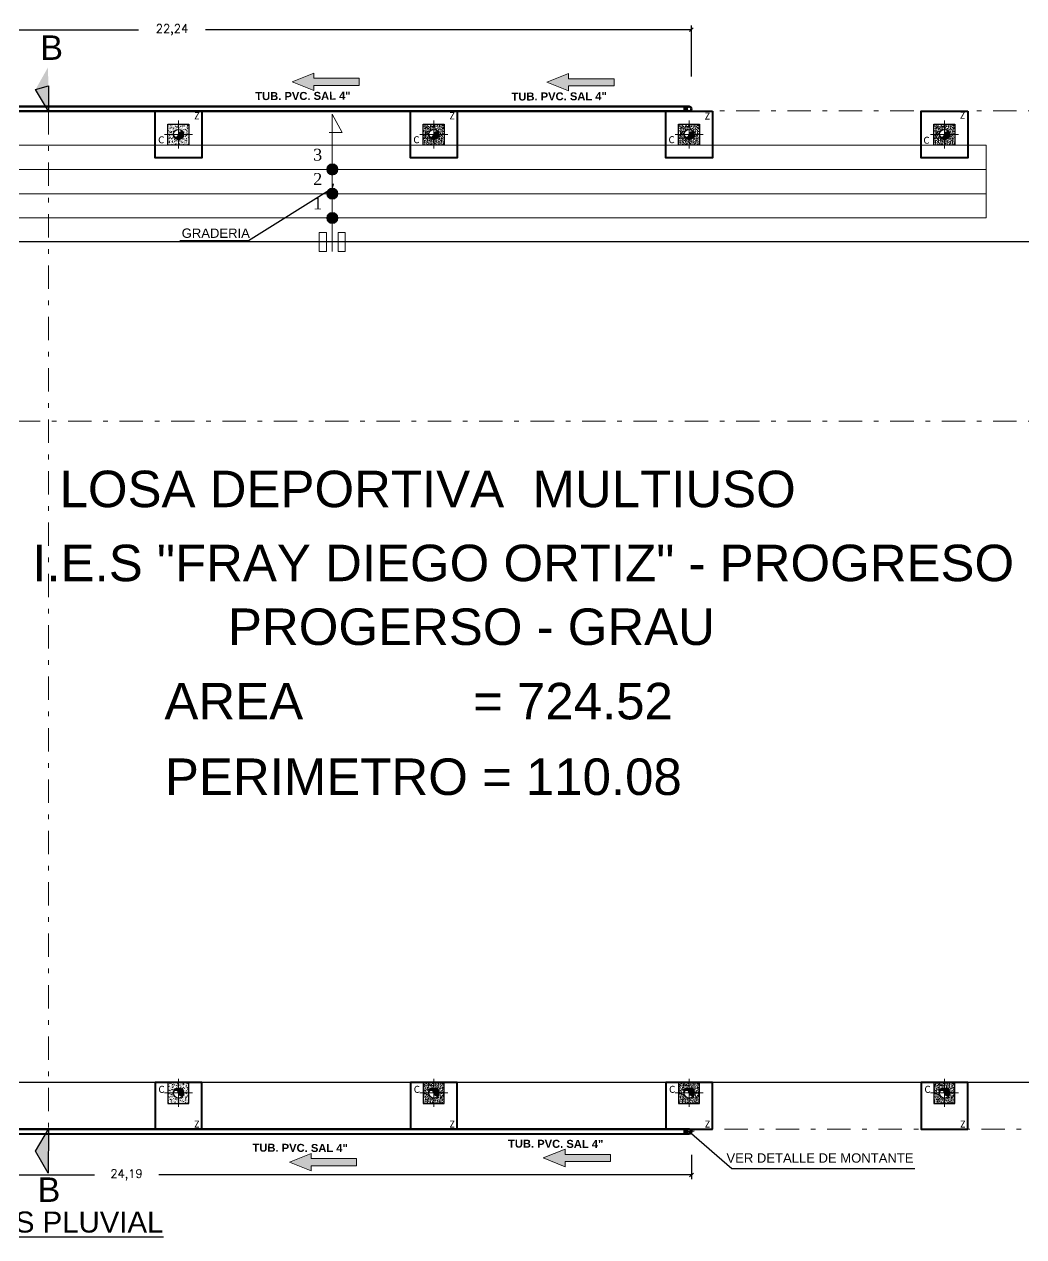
# Model space of a CAD drawing. Header units: metres. Extents: x 772934 to 773467, y 8442002 to 8442594.
# Drawn here: x 773071.19 to 773092.59, y 8442142.27 to 8442168.22 of the extents above; entities that cross this region are included whole.
import ezdxf

# ---------------------------------------------------------------- set-up
doc = ezdxf.new("R2010")
doc.units = ezdxf.units.M
doc.header["$PDMODE"] = 66
doc.linetypes.add('CONTINUA', pattern=[0])
doc.linetypes.add('DASHDOT', pattern=[1, 0.5, -0.25, 0, -0.25])
for name, color, linetype, lineweight in [('0-SANIT', 2, 'CONTINUA', 60), ('0.09_lin_cotas', 4, 'Continuous', 9), ('02', 2, 'Continuous', 20), ('CIMENTACION', 7, 'Continuous', 40), ('COLUMNASS', 9, 'Continuous', 25), ('COTAS', 40, 'Continuous', 5), ('COTAS-01', 1, 'Continuous', 9), ('ELEMENTOS', 2, 'Continuous', 5), ('MURO...', 112, 'Continuous', 30), ('N.P.T', 61, 'DASHDOT', 9), ('PLUMA0.00', 253, 'Continuous', 0), ('TEXTOS-GRANDES-06', 6, 'Continuous', 25)]:
    doc.layers.add(name, color=color, linetype=linetype, lineweight=lineweight)
doc.layers.add('C-ROAD-PROF-PROJ', color=92, linetype='Continuous')
doc.layers.add('TEXTOS-CHICOS-03', color=3, linetype='Continuous')
doc.layers.add('escaleras', color=7, linetype='Continuous', lineweight=15, true_color=0x2e2eff)
doc.layers.add('GRADERIA', color=7, linetype='Continuous', lineweight=15, true_color=0xc75757)
doc.styles.add('ARIAL', font='arial.ttf', dxfattribs={"width": 1.1})
doc.styles.add('Estilo1', font='arial.ttf', dxfattribs={"height": 0.1})
doc.styles.add('Legend', font='calibri.ttf')
doc.styles.get("Standard").update_dxf_attribs({"font": 'simplex.shx'})
doc.styles.add('text_Ejes', font='ANTQUAB.TTF', dxfattribs={"height": 0.2})
doc.dimstyles.new('ISO-25', dxfattribs={"dimscale": 0, "dimtxt": 0.18, "dimasz": 0.08, "dimexe": 0.09, "dimexo": 0.5, "dimgap": 0.35, "dimtad": 0, "dimtih": 1, "dimtoh": 1, "dimzin": 3, "dimtxsty": 'Standard', "dimblk": 'OBLIQUE', "dimcen": -3, "dimclrd": 256, "dimclre": 256, "dimadec": 0, "dimazin": 0, "dimtfac": 1, "dimtmove": 2, "dimatfit": 2, "dimldrblk": 'OBLIQUE', "dimfxl": 1, "dimfxlon": 1, "dimtolj": 2, "dimarcsym": 0})

# ---------------------------------------------------------------- blocks, each defined once
blk = doc.blocks.new('_Oblique')
at = {"color": 0, "linetype": 'ByBlock', "lineweight": -2}
blk.add_line((-0.5, -0.5), (0.5, 0.5), dxfattribs=at)
blk = doc.blocks.new('*D186')
at = {"layer": 'C-ROAD-PROF-PROJ', "color": 173, "lineweight": -2, "ltscale": 0.05, "true_color": 0x4b5ece, "transparency": 16777216}
for p, q in [((773063.228, 8442167.097), (773063.228, 8442168.187)), ((773085.469, 8442167.097), (773085.469, 8442168.187))]:
    blk.add_line(p, q, dxfattribs=at)
at = {"layer": 'C-ROAD-PROF-PROJ', "color": 175, "lineweight": -2, "ltscale": 0.05, "true_color": 0x4d4db3, "transparency": 16777216}
for p, q in [((773063.228, 8442168.097), (773073.634, 8442168.097)), ((773085.469, 8442168.097), (773075.063, 8442168.097))]:
    blk.add_line(p, q, dxfattribs=at)
at = {"layer": 'Defpoints', "color": 0, "ltscale": 0.05, "transparency": 16777216}
for p in [(773063.228, 8442168.097), (773085.469, 8442166.477), (773063.228, 8442166.445)]:
    blk.add_point(p, dxfattribs=at)
at = {"layer": 'C-ROAD-PROF-PROJ', "color": 175, "lineweight": -2, "ltscale": 0.05, "true_color": 0x4d4db3, "transparency": 16777216, "xscale": 0.08, "yscale": 0.08, "zscale": 0.08, "rotation": 180}
blk.add_blockref('_Oblique', (773063.228, 8442168.097), dxfattribs=at)
at = {"layer": 'C-ROAD-PROF-PROJ', "color": 175, "lineweight": -2, "ltscale": 0.05, "true_color": 0x4d4db3, "transparency": 16777216, "xscale": 0.08, "yscale": 0.08, "zscale": 0.08}
blk.add_blockref('_Oblique', (773085.469, 8442168.097), dxfattribs=at)
at = {"layer": 'C-ROAD-PROF-PROJ', "color": 0, "ltscale": 0.05, "transparency": 16777216, "insert": (773074.349, 8442168.097), "char_height": 0.18, "attachment_point": 5}
blk.add_mtext('\\A2;22,24', dxfattribs=at)
blk = doc.blocks.new('*D190')
at = {"layer": 'C-ROAD-PROF-PROJ', "color": 173, "lineweight": -2, "ltscale": 0.05, "true_color": 0x4b5ece, "transparency": 16777216}
for p, q in [((773061.28, 8442143.963), (773061.28, 8442143.5)), ((773085.472, 8442144.019), (773085.472, 8442143.5))]:
    blk.add_line(p, q, dxfattribs=at)
at = {"layer": 'C-ROAD-PROF-PROJ', "color": 175, "lineweight": -2, "ltscale": 0.05, "true_color": 0x4d4db3, "transparency": 16777216}
for p, q in [((773061.28, 8442143.59), (773072.687, 8442143.59)), ((773085.472, 8442143.59), (773074.064, 8442143.59))]:
    blk.add_line(p, q, dxfattribs=at)
at = {"layer": 'Defpoints', "color": 0, "ltscale": 0.05, "transparency": 16777216}
for p in [(773061.28, 8442144.463), (773085.472, 8442144.519), (773061.28, 8442143.59)]:
    blk.add_point(p, dxfattribs=at)
at = {"layer": 'C-ROAD-PROF-PROJ', "color": 175, "lineweight": -2, "ltscale": 0.05, "true_color": 0x4d4db3, "transparency": 16777216, "xscale": 0.08, "yscale": 0.08, "zscale": 0.08, "rotation": 180}
blk.add_blockref('_Oblique', (773061.28, 8442143.59), dxfattribs=at)
at = {"layer": 'C-ROAD-PROF-PROJ', "color": 175, "lineweight": -2, "ltscale": 0.05, "true_color": 0x4d4db3, "transparency": 16777216, "xscale": 0.08, "yscale": 0.08, "zscale": 0.08}
blk.add_blockref('_Oblique', (773085.472, 8442143.59), dxfattribs=at)
at = {"layer": 'C-ROAD-PROF-PROJ', "color": 0, "ltscale": 0.05, "transparency": 16777216, "insert": (773073.376, 8442143.59), "char_height": 0.18, "attachment_point": 5}
blk.add_mtext('\\A2;24,19', dxfattribs=at)

msp = doc.modelspace()

# ---------------------------------------------------------------- hatches: boundary and pattern name
h = msp.add_hatch(color=256)
h.dxf.hatch_style = 1
h.paths.add_polyline_path([(773071.696, 8442167.296), (773071.705, 8442166.354), (773071.429, 8442166.822)])
h = msp.add_hatch(color=256)
h.dxf.hatch_style = 1
h.paths.add_polyline_path([(773071.696, 8442167.296), (773071.705, 8442166.354), (773071.429, 8442166.822)])
h = msp.add_hatch(color=256)
h.dxf.hatch_style = 1
h.paths.add_polyline_path([(773071.696, 8442167.296), (773071.705, 8442166.354), (773071.429, 8442166.822)])
at = {"linetype": 'Continuous', "lineweight": 0}
h = msp.add_hatch(dxfattribs=at)
h.set_pattern_fill('AR-CONC', color=256, scale=0.01, angle=90, style=0)
h.set_pattern_definition([(140, (773074.6866, 8442165.20356), (0.0062752, 0.071726), [0.0075, -0.0825]), (85, (773074.6866, 8442165.20356), (-0.075219, -0.013875), [0.006, -0.066]), (190.451, (773074.687124, 8442165.209534), (-0.068944, 0.057851), [0.006374, -0.070114]), (136.184, (773074.6666, 8442165.20356), (0.016552, 0.106724), [0.01125, -0.12375]), (186.636, (773074.66798, 8442165.21245), (-0.097412, 0.093466), [0.009561, -0.105171]), (81.184, (773074.6666, 8442165.20356), (-0.097412, 0.093466), [0.009, -0.099]), (111, (773074.6716, 8442165.21356), (0.040262, 0.0596907), [0.0075, -0.0825]), (56, (773074.6716, 8442165.21356), (-0.072515, 0.0243315), [0.006, -0.066]), (161.451, (773074.67496, 8442165.21853), (-0.032253, 0.0840223), [0.006374, -0.070114]), (127.5, (773074.686602, 8442165.203557), (-0.0332894, 0.001216), [0, -0.0652, 0, -0.067, 0, -0.06625]), (97.5, (773074.6866, 8442165.203557), (-0.0394412, 0.026307), [0, -0.0382, 0, -0.0637, 0, -0.02525]), (57.5, (773074.686602, 8442165.181257), (0.0022555, 0.05338224), [0, -0.025, 0, -0.078, 0, -0.1035]), (47.5, (773074.6866, 8442165.171257), (-0.0100105, 0.0583186), [0, -0.0325, 0, -0.0518, 0, -0.0735])])
edge = h.paths.add_edge_path()
edge.add_line((773074.262, 8442165.854), (773074.377, 8442165.854))
edge.add_arc((773074.487, 8442165.854), 0.11, 540, 630)
edge.add_line((773074.487, 8442165.744), (773074.487, 8442165.629))
edge.add_line((773074.487, 8442165.629), (773074.262, 8442165.629))
edge.add_line((773074.262, 8442165.629), (773074.262, 8442165.854))
edge = h.paths.add_edge_path()
edge.add_line((773074.262, 8442166.079), (773074.487, 8442166.079))
edge.add_line((773074.487, 8442166.079), (773074.487, 8442165.963))
edge.add_arc((773074.487, 8442165.854), 0.11, 450, 540)
edge.add_line((773074.377, 8442165.854), (773074.262, 8442165.854))
edge.add_line((773074.262, 8442165.854), (773074.262, 8442166.079))
edge = h.paths.add_edge_path()
edge.add_line((773074.712, 8442165.854), (773074.596, 8442165.854))
edge.add_arc((773074.487, 8442165.854), 0.11, 360.0041, 450)
edge.add_line((773074.487, 8442165.963), (773074.487, 8442166.079))
edge.add_line((773074.487, 8442166.079), (773074.712, 8442166.079))
edge.add_line((773074.712, 8442166.079), (773074.712, 8442165.854))
edge = h.paths.add_edge_path()
edge.add_line((773074.596, 8442165.854), (773074.712, 8442165.854))
edge.add_line((773074.712, 8442165.854), (773074.712, 8442165.629))
edge.add_line((773074.712, 8442165.629), (773074.487, 8442165.629))
edge.add_line((773074.487, 8442165.629), (773074.487, 8442165.744))
edge.add_arc((773074.487, 8442165.854), 0.11, 630, 720.0041)
h = msp.add_hatch(dxfattribs=at)
h.set_pattern_fill('AR-CONC', color=256, scale=0.01, angle=90, style=0)
h.set_pattern_definition([(140, (773080.15327, 8442165.20356), (0.0062752, 0.071726), [0.0075, -0.0825]), (85, (773080.15327, 8442165.20356), (-0.075219, -0.013875), [0.006, -0.066]), (190.451, (773080.15379, 8442165.209534), (-0.068944, 0.057851), [0.006374, -0.070114]), (136.184, (773080.13327, 8442165.20356), (0.016552, 0.106724), [0.01125, -0.12375]), (186.636, (773080.13465, 8442165.21245), (-0.097412, 0.093466), [0.009561, -0.105171]), (81.184, (773080.13327, 8442165.20356), (-0.097412, 0.093466), [0.009, -0.099]), (111, (773080.13827, 8442165.21356), (0.040262, 0.0596907), [0.0075, -0.0825]), (56, (773080.13827, 8442165.21356), (-0.072515, 0.0243315), [0.006, -0.066]), (161.451, (773080.14162, 8442165.21853), (-0.032253, 0.0840223), [0.006374, -0.070114]), (127.5, (773080.153268, 8442165.203557), (-0.0332894, 0.001216), [0, -0.0652, 0, -0.067, 0, -0.06625]), (97.5, (773080.153268, 8442165.203557), (-0.0394412, 0.026307), [0, -0.0382, 0, -0.0637, 0, -0.02525]), (57.5, (773080.153268, 8442165.181257), (0.0022555, 0.05338224), [0, -0.025, 0, -0.078, 0, -0.1035]), (47.5, (773080.15327, 8442165.171257), (-0.0100105, 0.0583186), [0, -0.0325, 0, -0.0518, 0, -0.0735])])
edge = h.paths.add_edge_path()
edge.add_line((773079.728, 8442165.854), (773079.844, 8442165.854))
edge.add_arc((773079.953, 8442165.854), 0.11, 540, 630)
edge.add_line((773079.953, 8442165.744), (773079.953, 8442165.629))
edge.add_line((773079.953, 8442165.629), (773079.728, 8442165.629))
edge.add_line((773079.728, 8442165.629), (773079.728, 8442165.854))
edge = h.paths.add_edge_path()
edge.add_line((773079.728, 8442166.079), (773079.953, 8442166.079))
edge.add_line((773079.953, 8442166.079), (773079.953, 8442165.963))
edge.add_arc((773079.953, 8442165.854), 0.11, 450, 540)
edge.add_line((773079.844, 8442165.854), (773079.728, 8442165.854))
edge.add_line((773079.728, 8442165.854), (773079.728, 8442166.079))
edge = h.paths.add_edge_path()
edge.add_line((773080.178, 8442165.854), (773080.063, 8442165.854))
edge.add_arc((773079.953, 8442165.854), 0.11, 360.0041, 450)
edge.add_line((773079.953, 8442165.963), (773079.953, 8442166.079))
edge.add_line((773079.953, 8442166.079), (773080.178, 8442166.079))
edge.add_line((773080.178, 8442166.079), (773080.178, 8442165.854))
edge = h.paths.add_edge_path()
edge.add_line((773080.063, 8442165.854), (773080.178, 8442165.854))
edge.add_line((773080.178, 8442165.854), (773080.178, 8442165.629))
edge.add_line((773080.178, 8442165.629), (773079.953, 8442165.629))
edge.add_line((773079.953, 8442165.629), (773079.953, 8442165.744))
edge.add_arc((773079.953, 8442165.854), 0.11, 630, 720.0041)
h = msp.add_hatch(dxfattribs=at)
h.set_pattern_fill('AR-CONC', color=256, scale=0.01, angle=90, style=0)
h.set_pattern_definition([(140, (773085.619935, 8442165.20356), (0.0062752, 0.071726), [0.0075, -0.0825]), (85, (773085.619935, 8442165.20356), (-0.075219, -0.013875), [0.006, -0.066]), (190.451, (773085.62046, 8442165.209534), (-0.068944, 0.057851), [0.006374, -0.070114]), (136.184, (773085.599935, 8442165.20356), (0.016552, 0.106724), [0.01125, -0.12375]), (186.636, (773085.60131, 8442165.21245), (-0.097412, 0.093466), [0.009561, -0.105171]), (81.184, (773085.59993, 8442165.20356), (-0.097412, 0.093466), [0.009, -0.099]), (111, (773085.604935, 8442165.21356), (0.040262, 0.0596907), [0.0075, -0.0825]), (56, (773085.604935, 8442165.21356), (-0.072515, 0.0243315), [0.006, -0.066]), (161.451, (773085.60829, 8442165.21853), (-0.032253, 0.0840223), [0.006374, -0.070114]), (127.5, (773085.619935, 8442165.203557), (-0.0332894, 0.001216), [0, -0.0652, 0, -0.067, 0, -0.06625]), (97.5, (773085.619935, 8442165.203557), (-0.0394412, 0.026307), [0, -0.0382, 0, -0.0637, 0, -0.02525]), (57.5, (773085.619935, 8442165.181257), (0.0022555, 0.05338224), [0, -0.025, 0, -0.078, 0, -0.1035]), (47.5, (773085.619935, 8442165.171257), (-0.0100105, 0.0583186), [0, -0.0325, 0, -0.0518, 0, -0.0735])])
edge = h.paths.add_edge_path()
edge.add_line((773085.195, 8442165.854), (773085.31, 8442165.854))
edge.add_arc((773085.42, 8442165.854), 0.11, 540, 630)
edge.add_line((773085.42, 8442165.744), (773085.42, 8442165.629))
edge.add_line((773085.42, 8442165.629), (773085.195, 8442165.629))
edge.add_line((773085.195, 8442165.629), (773085.195, 8442165.854))
edge = h.paths.add_edge_path()
edge.add_line((773085.195, 8442166.079), (773085.42, 8442166.079))
edge.add_line((773085.42, 8442166.079), (773085.42, 8442165.963))
edge.add_arc((773085.42, 8442165.854), 0.11, 450, 540)
edge.add_line((773085.31, 8442165.854), (773085.195, 8442165.854))
edge.add_line((773085.195, 8442165.854), (773085.195, 8442166.079))
edge = h.paths.add_edge_path()
edge.add_line((773085.645, 8442165.854), (773085.529, 8442165.854))
edge.add_arc((773085.42, 8442165.854), 0.11, 360.0041, 450)
edge.add_line((773085.42, 8442165.963), (773085.42, 8442166.079))
edge.add_line((773085.42, 8442166.079), (773085.645, 8442166.079))
edge.add_line((773085.645, 8442166.079), (773085.645, 8442165.854))
edge = h.paths.add_edge_path()
edge.add_line((773085.529, 8442165.854), (773085.645, 8442165.854))
edge.add_line((773085.645, 8442165.854), (773085.645, 8442165.629))
edge.add_line((773085.645, 8442165.629), (773085.42, 8442165.629))
edge.add_line((773085.42, 8442165.629), (773085.42, 8442165.744))
edge.add_arc((773085.42, 8442165.854), 0.11, 630, 720.0041)
h = msp.add_hatch(dxfattribs=at)
h.set_pattern_fill('AR-CONC', color=256, scale=0.01, angle=90, style=0)
h.set_pattern_definition([(140, (773091.0866, 8442165.20356), (0.0062752, 0.071726), [0.0075, -0.0825]), (85, (773091.0866, 8442165.20356), (-0.075219, -0.013875), [0.006, -0.066]), (190.451, (773091.087124, 8442165.209534), (-0.068944, 0.057851), [0.006374, -0.070114]), (136.184, (773091.0666, 8442165.20356), (0.016552, 0.106724), [0.01125, -0.12375]), (186.636, (773091.06798, 8442165.21245), (-0.097412, 0.093466), [0.009561, -0.105171]), (81.184, (773091.0666, 8442165.20356), (-0.097412, 0.093466), [0.009, -0.099]), (111, (773091.0716, 8442165.21356), (0.040262, 0.0596907), [0.0075, -0.0825]), (56, (773091.0716, 8442165.21356), (-0.072515, 0.0243315), [0.006, -0.066]), (161.451, (773091.07496, 8442165.21853), (-0.032253, 0.0840223), [0.006374, -0.070114]), (127.5, (773091.086602, 8442165.203557), (-0.0332894, 0.001216), [0, -0.0652, 0, -0.067, 0, -0.06625]), (97.5, (773091.0866, 8442165.203557), (-0.0394412, 0.026307), [0, -0.0382, 0, -0.0637, 0, -0.02525]), (57.5, (773091.086602, 8442165.181257), (0.0022555, 0.05338224), [0, -0.025, 0, -0.078, 0, -0.1035]), (47.5, (773091.0866, 8442165.171257), (-0.0100105, 0.0583186), [0, -0.0325, 0, -0.0518, 0, -0.0735])])
edge = h.paths.add_edge_path()
edge.add_line((773090.662, 8442165.854), (773090.777, 8442165.854))
edge.add_arc((773090.887, 8442165.854), 0.11, 540, 630)
edge.add_line((773090.887, 8442165.744), (773090.887, 8442165.629))
edge.add_line((773090.887, 8442165.629), (773090.662, 8442165.629))
edge.add_line((773090.662, 8442165.629), (773090.662, 8442165.854))
edge = h.paths.add_edge_path()
edge.add_line((773090.662, 8442166.079), (773090.887, 8442166.079))
edge.add_line((773090.887, 8442166.079), (773090.887, 8442165.963))
edge.add_arc((773090.887, 8442165.854), 0.11, 450, 540)
edge.add_line((773090.777, 8442165.854), (773090.662, 8442165.854))
edge.add_line((773090.662, 8442165.854), (773090.662, 8442166.079))
edge = h.paths.add_edge_path()
edge.add_line((773091.112, 8442165.854), (773090.996, 8442165.854))
edge.add_arc((773090.887, 8442165.854), 0.11, 360.0041, 450)
edge.add_line((773090.887, 8442165.963), (773090.887, 8442166.079))
edge.add_line((773090.887, 8442166.079), (773091.112, 8442166.079))
edge.add_line((773091.112, 8442166.079), (773091.112, 8442165.854))
edge = h.paths.add_edge_path()
edge.add_line((773090.996, 8442165.854), (773091.112, 8442165.854))
edge.add_line((773091.112, 8442165.854), (773091.112, 8442165.629))
edge.add_line((773091.112, 8442165.629), (773090.887, 8442165.629))
edge.add_line((773090.887, 8442165.629), (773090.887, 8442165.744))
edge.add_arc((773090.887, 8442165.854), 0.11, 630, 720.0041)
at = {"linetype": 'Continuous'}
h = msp.add_hatch(color=256, dxfattribs=at)
h.set_gradient(color1=(0, 0, 255), one_color=1, tint=1)
h.paths.add_polyline_path([(773074.487, 8442165.744, -0.414214), (773074.377, 8442165.854, 1), (773074.487, 8442165.854, -1), (773074.596, 8442165.854, -0.414214)])
h = msp.add_hatch(color=256, dxfattribs=at)
h.set_gradient(color1=(0, 0, 255), one_color=1, tint=1)
h.paths.add_polyline_path([(773079.953, 8442165.744, -0.414214), (773079.844, 8442165.854, 1), (773079.953, 8442165.854, -1), (773080.063, 8442165.854, -0.414214)])
h = msp.add_hatch(color=256, dxfattribs=at)
h.set_gradient(color1=(0, 0, 255), one_color=1, tint=1)
h.paths.add_polyline_path([(773085.42, 8442165.744, -0.414214), (773085.31, 8442165.854, 1), (773085.42, 8442165.854, -1), (773085.529, 8442165.854, -0.414214)])
h = msp.add_hatch(color=256, dxfattribs=at)
h.set_gradient(color1=(0, 0, 255), one_color=1, tint=1)
h.paths.add_polyline_path([(773090.887, 8442165.744, -0.414214), (773090.777, 8442165.854, 1), (773090.887, 8442165.854, -1), (773090.996, 8442165.854, -0.414214)])
at = {"linetype": 'Continuous', "lineweight": 0}
h = msp.add_hatch(dxfattribs=at)
h.set_pattern_fill('AR-CONC', color=256, scale=0.01, angle=90, style=0)
h.set_pattern_definition([(140, (773074.6866, 8442143.14356), (0.0062752, 0.071726), [0.0075, -0.0825]), (85, (773074.6866, 8442143.14356), (-0.0752192, -0.0138751), [0.006, -0.066]), (190.4514, (773074.687124, 8442143.149534), (-0.068944, 0.057851), [0.006374, -0.0701142]), (136.184, (773074.6666, 8442143.14356), (0.016552, 0.106724), [0.01125, -0.12375]), (186.6356, (773074.66798, 8442143.15245), (-0.097412, 0.0934663), [0.009561, -0.1051713]), (81.184, (773074.6666, 8442143.14356), (-0.097412, 0.093466), [0.009, -0.099]), (111, (773074.6716, 8442143.15356), (0.0402619, 0.0596907), [0.0075, -0.0825]), (56, (773074.6716, 8442143.15356), (-0.072515, 0.0243315), [0.006, -0.066]), (161.4514, (773074.67496, 8442143.15853), (-0.032253, 0.0840223), [0.006374, -0.0701142]), (127.5, (773074.686602, 8442143.143557), (-0.03328939, 0.00121599), [0, -0.0652, 0, -0.067, 0, -0.06625]), (97.5, (773074.6866, 8442143.143557), (-0.03944117, 0.02630695), [0, -0.0382, 0, -0.0637, 0, -0.02525]), (57.5, (773074.686602, 8442143.121257), (0.0022555, 0.05338224), [0, -0.025, 0, -0.078, 0, -0.1035]), (47.5, (773074.6866, 8442143.111257), (-0.0100105, 0.0583186), [0, -0.0325, 0, -0.0518, 0, -0.0735])])
edge = h.paths.add_edge_path()
edge.add_line((773074.262, 8442145.344), (773074.377, 8442145.344))
edge.add_arc((773074.487, 8442145.344), 0.11, 90, 180, ccw=False)
edge.add_line((773074.487, 8442145.453), (773074.487, 8442145.569))
edge.add_line((773074.487, 8442145.569), (773074.262, 8442145.569))
edge.add_line((773074.262, 8442145.569), (773074.262, 8442145.344))
edge = h.paths.add_edge_path()
edge.add_line((773074.262, 8442145.119), (773074.487, 8442145.119))
edge.add_line((773074.487, 8442145.119), (773074.487, 8442145.234))
edge.add_arc((773074.487, 8442145.344), 0.11, 180, 270, ccw=False)
edge.add_line((773074.377, 8442145.344), (773074.262, 8442145.344))
edge.add_line((773074.262, 8442145.344), (773074.262, 8442145.119))
edge = h.paths.add_edge_path()
edge.add_line((773074.712, 8442145.344), (773074.596, 8442145.344))
edge.add_arc((773074.487, 8442145.344), 0.11, 270, 359.9959, ccw=False)
edge.add_line((773074.487, 8442145.234), (773074.487, 8442145.119))
edge.add_line((773074.487, 8442145.119), (773074.712, 8442145.119))
edge.add_line((773074.712, 8442145.119), (773074.712, 8442145.344))
edge = h.paths.add_edge_path()
edge.add_line((773074.596, 8442145.344), (773074.712, 8442145.344))
edge.add_line((773074.712, 8442145.344), (773074.712, 8442145.569))
edge.add_line((773074.712, 8442145.569), (773074.487, 8442145.569))
edge.add_line((773074.487, 8442145.569), (773074.487, 8442145.453))
edge.add_arc((773074.487, 8442145.344), 0.11, -0.0041, 90, ccw=False)
at = {"linetype": 'Continuous'}
h = msp.add_hatch(color=256, dxfattribs=at)
h.set_gradient(color1=(0, 0, 255), one_color=1, tint=1)
h.paths.add_polyline_path([(773074.487, 8442145.453, 0.414214), (773074.377, 8442145.344, -1), (773074.487, 8442145.344, 1), (773074.596, 8442145.344, 0.414214)])
at = {"linetype": 'Continuous', "lineweight": 0}
h = msp.add_hatch(dxfattribs=at)
h.set_pattern_fill('AR-CONC', color=256, scale=0.01, angle=90, style=0)
h.set_pattern_definition([(140, (773080.15327, 8442143.14356), (0.0062752, 0.071726), [0.0075, -0.0825]), (85, (773080.15327, 8442143.14356), (-0.0752192, -0.0138751), [0.006, -0.066]), (190.4514, (773080.15379, 8442143.149534), (-0.068944, 0.057851), [0.006374, -0.0701142]), (136.184, (773080.13327, 8442143.14356), (0.016552, 0.106724), [0.01125, -0.12375]), (186.6356, (773080.13465, 8442143.15245), (-0.097412, 0.0934663), [0.009561, -0.1051713]), (81.184, (773080.13327, 8442143.14356), (-0.097412, 0.093466), [0.009, -0.099]), (111, (773080.13827, 8442143.15356), (0.0402619, 0.0596907), [0.0075, -0.0825]), (56, (773080.13827, 8442143.15356), (-0.072515, 0.0243315), [0.006, -0.066]), (161.4514, (773080.14162, 8442143.15853), (-0.032253, 0.0840223), [0.006374, -0.0701142]), (127.5, (773080.153268, 8442143.143557), (-0.03328939, 0.00121599), [0, -0.0652, 0, -0.067, 0, -0.06625]), (97.5, (773080.153268, 8442143.143557), (-0.03944117, 0.02630695), [0, -0.0382, 0, -0.0637, 0, -0.02525]), (57.5, (773080.153268, 8442143.121257), (0.0022555, 0.05338224), [0, -0.025, 0, -0.078, 0, -0.1035]), (47.5, (773080.15327, 8442143.111257), (-0.0100105, 0.0583186), [0, -0.0325, 0, -0.0518, 0, -0.0735])])
edge = h.paths.add_edge_path()
edge.add_line((773079.728, 8442145.344), (773079.844, 8442145.344))
edge.add_arc((773079.953, 8442145.344), 0.11, 90, 180, ccw=False)
edge.add_line((773079.953, 8442145.453), (773079.953, 8442145.569))
edge.add_line((773079.953, 8442145.569), (773079.728, 8442145.569))
edge.add_line((773079.728, 8442145.569), (773079.728, 8442145.344))
edge = h.paths.add_edge_path()
edge.add_line((773079.728, 8442145.119), (773079.953, 8442145.119))
edge.add_line((773079.953, 8442145.119), (773079.953, 8442145.234))
edge.add_arc((773079.953, 8442145.344), 0.11, 180, 270, ccw=False)
edge.add_line((773079.844, 8442145.344), (773079.728, 8442145.344))
edge.add_line((773079.728, 8442145.344), (773079.728, 8442145.119))
edge = h.paths.add_edge_path()
edge.add_line((773080.178, 8442145.344), (773080.063, 8442145.344))
edge.add_arc((773079.953, 8442145.344), 0.11, 270, 359.9959, ccw=False)
edge.add_line((773079.953, 8442145.234), (773079.953, 8442145.119))
edge.add_line((773079.953, 8442145.119), (773080.178, 8442145.119))
edge.add_line((773080.178, 8442145.119), (773080.178, 8442145.344))
edge = h.paths.add_edge_path()
edge.add_line((773080.063, 8442145.344), (773080.178, 8442145.344))
edge.add_line((773080.178, 8442145.344), (773080.178, 8442145.569))
edge.add_line((773080.178, 8442145.569), (773079.953, 8442145.569))
edge.add_line((773079.953, 8442145.569), (773079.953, 8442145.453))
edge.add_arc((773079.953, 8442145.344), 0.11, -0.0041, 90, ccw=False)
at = {"linetype": 'Continuous'}
h = msp.add_hatch(color=256, dxfattribs=at)
h.set_gradient(color1=(0, 0, 255), one_color=1, tint=1)
h.paths.add_polyline_path([(773079.953, 8442145.453, 0.414214), (773079.844, 8442145.344, -1), (773079.953, 8442145.344, 1), (773080.063, 8442145.344, 0.414214)])
at = {"linetype": 'Continuous', "lineweight": 0}
h = msp.add_hatch(dxfattribs=at)
h.set_pattern_fill('AR-CONC', color=256, scale=0.01, angle=90, style=0)
h.set_pattern_definition([(140, (773085.619935, 8442143.14356), (0.0062752, 0.071726), [0.0075, -0.0825]), (85, (773085.619935, 8442143.14356), (-0.0752192, -0.0138751), [0.006, -0.066]), (190.4514, (773085.62046, 8442143.149534), (-0.068944, 0.057851), [0.006374, -0.0701142]), (136.184, (773085.599935, 8442143.14356), (0.016552, 0.106724), [0.01125, -0.12375]), (186.6356, (773085.60131, 8442143.15245), (-0.097412, 0.0934663), [0.009561, -0.1051713]), (81.184, (773085.59993, 8442143.14356), (-0.097412, 0.093466), [0.009, -0.099]), (111, (773085.604935, 8442143.15356), (0.0402619, 0.0596907), [0.0075, -0.0825]), (56, (773085.604935, 8442143.15356), (-0.072515, 0.0243315), [0.006, -0.066]), (161.4514, (773085.60829, 8442143.15853), (-0.032253, 0.0840223), [0.006374, -0.0701142]), (127.5, (773085.619935, 8442143.143557), (-0.03328939, 0.00121599), [0, -0.0652, 0, -0.067, 0, -0.06625]), (97.5, (773085.619935, 8442143.143557), (-0.03944117, 0.02630695), [0, -0.0382, 0, -0.0637, 0, -0.02525]), (57.5, (773085.619935, 8442143.121257), (0.0022555, 0.05338224), [0, -0.025, 0, -0.078, 0, -0.1035]), (47.5, (773085.619935, 8442143.111257), (-0.0100105, 0.0583186), [0, -0.0325, 0, -0.0518, 0, -0.0735])])
edge = h.paths.add_edge_path()
edge.add_line((773085.195, 8442145.344), (773085.31, 8442145.344))
edge.add_arc((773085.42, 8442145.344), 0.11, 90, 180, ccw=False)
edge.add_line((773085.42, 8442145.453), (773085.42, 8442145.569))
edge.add_line((773085.42, 8442145.569), (773085.195, 8442145.569))
edge.add_line((773085.195, 8442145.569), (773085.195, 8442145.344))
edge = h.paths.add_edge_path()
edge.add_line((773085.195, 8442145.119), (773085.42, 8442145.119))
edge.add_line((773085.42, 8442145.119), (773085.42, 8442145.234))
edge.add_arc((773085.42, 8442145.344), 0.11, 180, 270, ccw=False)
edge.add_line((773085.31, 8442145.344), (773085.195, 8442145.344))
edge.add_line((773085.195, 8442145.344), (773085.195, 8442145.119))
edge = h.paths.add_edge_path()
edge.add_line((773085.645, 8442145.344), (773085.529, 8442145.344))
edge.add_arc((773085.42, 8442145.344), 0.11, 270, 359.9959, ccw=False)
edge.add_line((773085.42, 8442145.234), (773085.42, 8442145.119))
edge.add_line((773085.42, 8442145.119), (773085.645, 8442145.119))
edge.add_line((773085.645, 8442145.119), (773085.645, 8442145.344))
edge = h.paths.add_edge_path()
edge.add_line((773085.529, 8442145.344), (773085.645, 8442145.344))
edge.add_line((773085.645, 8442145.344), (773085.645, 8442145.569))
edge.add_line((773085.645, 8442145.569), (773085.42, 8442145.569))
edge.add_line((773085.42, 8442145.569), (773085.42, 8442145.453))
edge.add_arc((773085.42, 8442145.344), 0.11, -0.0041, 90, ccw=False)
at = {"linetype": 'Continuous'}
h = msp.add_hatch(color=256, dxfattribs=at)
h.set_gradient(color1=(0, 0, 255), one_color=1, tint=1)
h.paths.add_polyline_path([(773085.42, 8442145.453, 0.414214), (773085.31, 8442145.344, -1), (773085.42, 8442145.344, 1), (773085.529, 8442145.344, 0.414214)])
at = {"linetype": 'Continuous', "lineweight": 0}
h = msp.add_hatch(dxfattribs=at)
h.set_pattern_fill('AR-CONC', color=256, scale=0.01, angle=90, style=0)
h.set_pattern_definition([(140, (773091.0866, 8442143.14356), (0.0062752, 0.071726), [0.0075, -0.0825]), (85, (773091.0866, 8442143.14356), (-0.0752192, -0.0138751), [0.006, -0.066]), (190.4514, (773091.087124, 8442143.149534), (-0.068944, 0.057851), [0.006374, -0.0701142]), (136.184, (773091.0666, 8442143.14356), (0.016552, 0.106724), [0.01125, -0.12375]), (186.6356, (773091.06798, 8442143.15245), (-0.097412, 0.0934663), [0.009561, -0.1051713]), (81.184, (773091.0666, 8442143.14356), (-0.097412, 0.093466), [0.009, -0.099]), (111, (773091.0716, 8442143.15356), (0.0402619, 0.0596907), [0.0075, -0.0825]), (56, (773091.0716, 8442143.15356), (-0.072515, 0.0243315), [0.006, -0.066]), (161.4514, (773091.07496, 8442143.15853), (-0.032253, 0.0840223), [0.006374, -0.0701142]), (127.5, (773091.086602, 8442143.143557), (-0.03328939, 0.00121599), [0, -0.0652, 0, -0.067, 0, -0.06625]), (97.5, (773091.0866, 8442143.143557), (-0.03944117, 0.02630695), [0, -0.0382, 0, -0.0637, 0, -0.02525]), (57.5, (773091.086602, 8442143.121257), (0.0022555, 0.05338224), [0, -0.025, 0, -0.078, 0, -0.1035]), (47.5, (773091.0866, 8442143.111257), (-0.0100105, 0.0583186), [0, -0.0325, 0, -0.0518, 0, -0.0735])])
edge = h.paths.add_edge_path()
edge.add_line((773090.662, 8442145.344), (773090.777, 8442145.344))
edge.add_arc((773090.887, 8442145.344), 0.11, 90, 180, ccw=False)
edge.add_line((773090.887, 8442145.453), (773090.887, 8442145.569))
edge.add_line((773090.887, 8442145.569), (773090.662, 8442145.569))
edge.add_line((773090.662, 8442145.569), (773090.662, 8442145.344))
edge = h.paths.add_edge_path()
edge.add_line((773090.662, 8442145.119), (773090.887, 8442145.119))
edge.add_line((773090.887, 8442145.119), (773090.887, 8442145.234))
edge.add_arc((773090.887, 8442145.344), 0.11, 180, 270, ccw=False)
edge.add_line((773090.777, 8442145.344), (773090.662, 8442145.344))
edge.add_line((773090.662, 8442145.344), (773090.662, 8442145.119))
edge = h.paths.add_edge_path()
edge.add_line((773091.112, 8442145.344), (773090.996, 8442145.344))
edge.add_arc((773090.887, 8442145.344), 0.11, 270, 359.9959, ccw=False)
edge.add_line((773090.887, 8442145.234), (773090.887, 8442145.119))
edge.add_line((773090.887, 8442145.119), (773091.112, 8442145.119))
edge.add_line((773091.112, 8442145.119), (773091.112, 8442145.344))
edge = h.paths.add_edge_path()
edge.add_line((773090.996, 8442145.344), (773091.112, 8442145.344))
edge.add_line((773091.112, 8442145.344), (773091.112, 8442145.569))
edge.add_line((773091.112, 8442145.569), (773090.887, 8442145.569))
edge.add_line((773090.887, 8442145.569), (773090.887, 8442145.453))
edge.add_arc((773090.887, 8442145.344), 0.11, -0.0041, 90, ccw=False)
at = {"linetype": 'Continuous'}
h = msp.add_hatch(color=256, dxfattribs=at)
h.set_gradient(color1=(0, 0, 255), one_color=1, tint=1)
h.paths.add_polyline_path([(773090.887, 8442145.453, 0.414214), (773090.777, 8442145.344, -1), (773090.887, 8442145.344, 1), (773090.996, 8442145.344, 0.414214)])
h = msp.add_hatch(color=256)
h.dxf.hatch_style = 1
h.paths.add_polyline_path([(773071.706, 8442144.569), (773071.697, 8442143.626), (773071.43, 8442144.1)])
h = msp.add_hatch(color=256)
h.dxf.hatch_style = 1
h.paths.add_polyline_path([(773071.706, 8442144.569), (773071.697, 8442143.626), (773071.43, 8442144.1)])
h = msp.add_hatch(color=256)
h.dxf.hatch_style = 1
h.paths.add_polyline_path([(773071.706, 8442144.569), (773071.697, 8442143.626), (773071.43, 8442144.1)])
at = {"layer": 'escaleras', "transparency": 33554687}
h = msp.add_hatch(color=1, dxfattribs=at)
h.dxf.hatch_style = 1
h.set_gradient(color1=(255, 0, 0), color2=(255, 0, 0), tint=1, name='CYLINDER')
h.paths.add_polyline_path([(773077.777, 8442165.228, -1), (773077.784, 8442164.989, -1)])
h = msp.add_hatch(color=1, dxfattribs=at)
h.dxf.hatch_style = 1
h.set_gradient(color1=(255, 0, 0), color2=(255, 0, 0), tint=1, name='CYLINDER')
h.paths.add_polyline_path([(773077.777, 8442164.708, -1), (773077.784, 8442164.469, -1)])
h = msp.add_hatch(color=1, dxfattribs=at)
h.dxf.hatch_style = 1
h.set_gradient(color1=(255, 0, 0), color2=(255, 0, 0), tint=1, name='CYLINDER')
h.paths.add_polyline_path([(773077.777, 8442164.188, -1), (773077.784, 8442163.949, -1)])
at = {"layer": 'PLUMA0.00'}
h = msp.add_hatch(color=256, dxfattribs=at)
h.set_gradient(color1=(237, 31, 36), color2=(237, 31, 36), name='CYLINDER')
h.paths.add_polyline_path([(773078.359, 8442167.06), (773078.359, 8442166.905), (773077.385, 8442166.905), (773077.385, 8442166.796), (773076.92, 8442166.982), (773077.385, 8442167.168), (773077.385, 8442167.06)])
h = msp.add_hatch(color=256, dxfattribs=at)
h.set_gradient(color1=(237, 31, 36), color2=(237, 31, 36), name='CYLINDER')
h.paths.add_polyline_path([(773083.814, 8442167.05), (773083.814, 8442166.895), (773082.84, 8442166.895), (773082.84, 8442166.787), (773082.374, 8442166.973), (773082.84, 8442167.159), (773082.84, 8442167.05)])
h = msp.add_hatch(color=256, dxfattribs=at)
h.set_gradient(color1=(237, 31, 36), color2=(237, 31, 36), name='CYLINDER')
h.paths.add_polyline_path([(773083.738, 8442143.874), (773083.738, 8442144.029), (773082.764, 8442144.029), (773082.764, 8442144.138), (773082.299, 8442143.952), (773082.764, 8442143.766), (773082.764, 8442143.874)])
h = msp.add_hatch(color=256, dxfattribs=at)
h.set_gradient(color1=(237, 31, 36), color2=(237, 31, 36), name='CYLINDER')
h.paths.add_polyline_path([(773078.3, 8442143.788), (773078.3, 8442143.943), (773077.326, 8442143.943), (773077.326, 8442144.051), (773076.861, 8442143.865), (773077.326, 8442143.679), (773077.326, 8442143.788)])

# ---------------------------------------------------------------- linework, layer by layer
for p, q in [((773064.928, 8442163.569), (773094.978, 8442163.569)), ((773094.978, 8442145.569), (773064.928, 8442145.569))]:
    msp.add_line(p, q)
for points in [[(773071.705, 8442166.896), (773071.705, 8442166.354), (773071.429, 8442166.822), (773071.705, 8442166.896)], [(773071.705, 8442166.896), (773071.705, 8442166.354), (773071.429, 8442166.822), (773071.705, 8442166.896)], [(773071.705, 8442166.896), (773071.705, 8442166.354), (773071.429, 8442166.822), (773071.705, 8442166.896)], [(773071.706, 8442144.569), (773071.697, 8442143.626), (773071.43, 8442144.1), (773071.706, 8442144.569)], [(773071.706, 8442144.569), (773071.697, 8442143.626), (773071.43, 8442144.1), (773071.706, 8442144.569)], [(773071.706, 8442144.569), (773071.697, 8442143.626), (773071.43, 8442144.1), (773071.706, 8442144.569)]]:
    msp.add_lwpolyline(points)
at = {"layer": '0-SANIT'}
for p, q in [((773085.419, 8442166.454), (773063.428, 8442166.454)), ((773085.319, 8442166.354), (773085.319, 8442166.454)), ((773085.369, 8442166.354), (773085.369, 8442166.454)), ((773085.42, 8442166.354), (773063.428, 8442166.354)), ((773085.369, 8442166.404), (773085.369, 8442166.354)), ((773085.418, 8442144.569), (773063.378, 8442144.564)), ((773085.322, 8442144.569), (773085.322, 8442144.469)), ((773085.372, 8442144.519), (773085.372, 8442144.569)), ((773085.372, 8442144.569), (773085.372, 8442144.469))]:
    msp.add_line(p, q, dxfattribs=at)
msp.add_lwpolyline([(773085.415, 8442144.469), (773066.194, 8442144.464)], dxfattribs=at)
for centre in [(773085.419, 8442166.404), (773085.422, 8442144.519)]:
    msp.add_circle(centre, 0.05, dxfattribs=at)
at = {"layer": 'CIMENTACION'}
for points in [[(773074.987, 8442166.354), (773074.987, 8442165.354), (773073.987, 8442165.354), (773073.987, 8442166.354)], [(773080.453, 8442166.354), (773080.453, 8442165.354), (773079.453, 8442165.354), (773079.453, 8442166.354)], [(773085.92, 8442166.354), (773085.92, 8442165.354), (773084.92, 8442165.354), (773084.92, 8442166.354)], [(773091.387, 8442166.354), (773091.387, 8442165.354), (773090.387, 8442165.354), (773090.387, 8442166.354)], [(773074.987, 8442144.569), (773074.987, 8442145.569), (773073.987, 8442145.569), (773073.987, 8442144.569)], [(773080.453, 8442144.569), (773080.453, 8442145.569), (773079.453, 8442145.569), (773079.453, 8442144.569)], [(773085.92, 8442144.569), (773085.92, 8442145.569), (773084.92, 8442145.569), (773084.92, 8442144.569)], [(773091.387, 8442144.569), (773091.387, 8442145.569), (773090.387, 8442145.569), (773090.387, 8442144.569)]]:
    msp.add_lwpolyline(points, close=True, dxfattribs=at)
at = {"layer": 'COLUMNASS'}
for points in [[(773074.712, 8442166.079), (773074.712, 8442165.629), (773074.262, 8442165.629), (773074.262, 8442166.079)], [(773080.178, 8442166.079), (773080.178, 8442165.629), (773079.728, 8442165.629), (773079.728, 8442166.079)], [(773085.645, 8442166.079), (773085.645, 8442165.629), (773085.195, 8442165.629), (773085.195, 8442166.079)], [(773091.112, 8442166.079), (773091.112, 8442165.629), (773090.662, 8442165.629), (773090.662, 8442166.079)], [(773074.712, 8442145.119), (773074.712, 8442145.569), (773074.262, 8442145.569), (773074.262, 8442145.119)], [(773080.178, 8442145.119), (773080.178, 8442145.569), (773079.728, 8442145.569), (773079.728, 8442145.119)], [(773085.645, 8442145.119), (773085.645, 8442145.569), (773085.195, 8442145.569), (773085.195, 8442145.119)], [(773091.112, 8442145.119), (773091.112, 8442145.569), (773090.662, 8442145.569), (773090.662, 8442145.119)]]:
    msp.add_lwpolyline(points, close=True, dxfattribs=at)
at = {"layer": 'COTAS', "color": 1}
for points in [[(773074.487, 8442166.154), (773074.487, 8442165.779), (773074.487, 8442165.554)], [(773079.953, 8442166.154), (773079.953, 8442165.779), (773079.953, 8442165.554)], [(773085.42, 8442166.154), (773085.42, 8442165.779), (773085.42, 8442165.554)], [(773090.887, 8442166.154), (773090.887, 8442165.779), (773090.887, 8442165.554)], [(773074.787, 8442165.854), (773074.412, 8442165.854), (773074.187, 8442165.854)], [(773080.253, 8442165.854), (773079.878, 8442165.854), (773079.653, 8442165.854)], [(773085.72, 8442165.854), (773085.345, 8442165.854), (773085.12, 8442165.854)], [(773091.187, 8442165.854), (773090.812, 8442165.854), (773090.587, 8442165.854)], [(773074.487, 8442145.044), (773074.487, 8442145.419), (773074.487, 8442145.644)], [(773079.953, 8442145.044), (773079.953, 8442145.419), (773079.953, 8442145.644)], [(773085.42, 8442145.044), (773085.42, 8442145.419), (773085.42, 8442145.644)], [(773090.887, 8442145.044), (773090.887, 8442145.419), (773090.887, 8442145.644)], [(773074.787, 8442145.344), (773074.412, 8442145.344), (773074.187, 8442145.344)], [(773080.253, 8442145.344), (773079.878, 8442145.344), (773079.653, 8442145.344)], [(773085.72, 8442145.344), (773085.345, 8442145.344), (773085.12, 8442145.344)], [(773091.187, 8442145.344), (773090.812, 8442145.344), (773090.587, 8442145.344)]]:
    msp.add_lwpolyline(points, dxfattribs=at)
at = {"layer": 'ELEMENTOS'}
for points in [[(773077.385, 8442166.796), (773077.385, 8442166.905), (773078.359, 8442166.905), (773078.359, 8442167.06), (773077.385, 8442167.06), (773077.385, 8442167.168), (773076.92, 8442166.982)], [(773082.84, 8442166.787), (773082.84, 8442166.895), (773083.814, 8442166.895), (773083.814, 8442167.05), (773082.84, 8442167.05), (773082.84, 8442167.159), (773082.374, 8442166.973)], [(773082.764, 8442144.138), (773082.764, 8442144.029), (773083.738, 8442144.029), (773083.738, 8442143.874), (773082.764, 8442143.874), (773082.764, 8442143.766), (773082.299, 8442143.952)], [(773077.328, 8442144.05), (773077.328, 8442143.942), (773078.302, 8442143.942), (773078.302, 8442143.787), (773077.328, 8442143.787), (773077.328, 8442143.678), (773076.862, 8442143.864)]]:
    msp.add_lwpolyline(points, close=True, dxfattribs=at)
at = {"layer": 'escaleras', "color": 6, "true_color": 0xff09e7}
for p, q in [((773077.781, 8442163.353), (773077.781, 8442166.292)), ((773077.781, 8442166.292), (773077.993, 8442165.9)), ((773077.993, 8442165.9), (773077.714, 8442165.9)), ((773077.654, 8442163.758), (773077.502, 8442163.758)), ((773077.502, 8442163.353), (773077.502, 8442163.758)), ((773077.654, 8442163.353), (773077.654, 8442163.758)), ((773077.907, 8442163.353), (773077.907, 8442163.758)), ((773077.907, 8442163.758), (773078.059, 8442163.758)), ((773078.059, 8442163.758), (773078.059, 8442163.353)), ((773077.502, 8442163.353), (773077.654, 8442163.353)), ((773078.059, 8442163.353), (773077.907, 8442163.353))]:
    msp.add_line(p, q, dxfattribs=at)
at = {"layer": 'escaleras', "color": 1}
for centre in [(773077.781, 8442165.109), (773077.781, 8442164.589), (773077.781, 8442164.069)]:
    msp.add_circle(centre, 0.12, dxfattribs=at)
at = {"layer": 'GRADERIA'}
for points in [[(773067.928, 8442165.629), (773091.778, 8442165.629)], [(773091.778, 8442165.629), (773091.778, 8442164.589), (773091.778, 8442164.069)], [(773067.928, 8442165.109), (773091.778, 8442165.109)], [(773067.928, 8442164.589), (773091.778, 8442164.589)], [(773067.928, 8442164.069), (773091.778, 8442164.069)]]:
    msp.add_lwpolyline(points, dxfattribs=at)
at = {"layer": 'MURO...'}
for centre in [(773074.487, 8442165.854), (773079.953, 8442165.854), (773085.42, 8442165.854), (773090.887, 8442165.854), (773074.487, 8442145.344), (773079.953, 8442145.344), (773085.42, 8442145.344), (773090.887, 8442145.344)]:
    msp.add_circle(centre, 0.11, dxfattribs=at)
for centre, start, end in [((773074.432, 8442165.854), 180, 0), ((773074.541, 8442165.854), 0, 180), ((773079.898, 8442165.854), 180, 0), ((773080.008, 8442165.854), 0, 180), ((773085.365, 8442165.854), 180, 0), ((773085.475, 8442165.854), 0, 180), ((773090.832, 8442165.854), 180, 0), ((773090.941, 8442165.854), 0, 180), ((773074.432, 8442145.344), 0, 180), ((773074.541, 8442145.344), 180, 0), ((773079.898, 8442145.344), 0, 180), ((773080.008, 8442145.344), 180, 0), ((773085.365, 8442145.344), 0, 180), ((773085.475, 8442145.344), 180, 0), ((773090.832, 8442145.344), 0, 180), ((773090.941, 8442145.344), 180, 0)]:
    msp.add_arc(centre, 0.0548, start, end, dxfattribs=at)
at = {"layer": 'N.P.T'}
msp.add_line((773063.328, 8442159.723), (773096.578, 8442159.723), dxfattribs=at)
msp.add_lwpolyline([(773063.328, 8442166.359), (773096.578, 8442166.359), (773096.578, 8442144.569), (773063.328, 8442144.569)], close=True, dxfattribs=at)
msp.add_lwpolyline([(773071.704, 8442166.354), (773071.706, 8442144.569)], dxfattribs=at)

# ---------------------------------------------------------------- texts
at = {"char_height": 0.525, "attachment_point": 1}
for insert in [(773071.527, 8442167.978), (773071.47, 8442143.537)]:
    msp.add_mtext('{\\fArial|b0|i0|c0|p34;B}', dxfattribs=dict(at, insert=insert))
at = {"layer": '0.09_lin_cotas', "char_height": 0.17126, "style": 'text_Ejes'}
for insert, attachment_point, rotation in [((773078.173, 8442166.598), 9, 0.2756), ((773083.659, 8442166.589), 9, 0.2756), ((773078.114, 8442144.249), 3, 359.7244), ((773083.584, 8442144.336), 3, 359.7244)]:
    msp.add_mtext('{\\fArial|b1|i0|c0|p34;TUB. PVC. SAL 4"}', dxfattribs=dict(at, insert=insert, attachment_point=attachment_point, rotation=rotation))
at = {"layer": '02', "lineweight": 5, "char_height": 0.15, "width": 5.57795, "style": 'Legend'}
for s, insert, attachment_point in [('Z', (773074.828, 8442166.331, 0.207), 1), ('Z', (773080.293, 8442166.331, 0.207), 1), ('Z', (773085.757, 8442166.326, 0.207), 1), ('Z', (773091.221, 8442166.343, 0.207), 1), ('C', (773074.057, 8442165.817), 1), ('C', (773079.52, 8442165.819), 1), ('C', (773084.983, 8442165.82), 1), ('C', (773090.44, 8442165.808), 1), ('C', (773074.187, 8442145.496), 3), ('C', (773079.654, 8442145.496), 3), ('C', (773085.12, 8442145.496), 3), ('C', (773090.587, 8442145.496), 3), ('Z', (773074.935, 8442144.752, 0.207), 3), ('Z', (773080.402, 8442144.752, 0.207), 3), ('Z', (773085.868, 8442144.752, 0.207), 3), ('Z', (773091.335, 8442144.752, 0.207), 3)]:
    msp.add_mtext(s, dxfattribs=dict(at, insert=insert, attachment_point=attachment_point))
at = {"layer": 'escaleras', "color": 1, "char_height": 0.25312, "attachment_point": 1, "rotation": 359.9585, "style": 'Estilo1'}
for s, insert in [('{\\fRomantic|b0|i0|c2|p2;\\C3;3}', (773077.373, 8442165.55)), ('{\\fRomantic|b0|i0|c2|p2;\\C3;2}', (773077.373, 8442165.03)), ('{\\fRomantic|b0|i0|c2|p2;\\C3;1}', (773077.373, 8442164.51))]:
    msp.add_mtext_dynamic_manual_height_columns(s, width=0.12072, gutter_width=0.5, heights=[0], dxfattribs=dict(at, insert=insert))
at = {"layer": 'TEXTOS-CHICOS-03', "style": 'ARIAL'}
msp.add_text('GRADERIA', height=0.2, rotation=360, dxfattribs=at).set_placement((773074.557, 8442163.644))
at = {"layer": 'TEXTOS-CHICOS-03', "color": 70, "style": 'ARIAL'}
for s, p in [('LOSA DEPORTIVA  MULTIUSO ', (773071.942, 8442157.88)), (' I.E.S "FRAY DIEGO ORTIZ" - PROGRESO', (773071.055, 8442156.296)), ('PROGERSO - GRAU', (773075.547, 8442154.931)), ('AREA            = 724.52', (773074.187, 8442153.339)), ('PERIMETRO = 110.08', (773074.198, 8442151.721))]:
    msp.add_text(s, height=0.78103, dxfattribs=at).set_placement(p)
at = {"layer": 'TEXTOS-CHICOS-03', "style": 'ARIAL'}
msp.add_text('VER DETALLE DE MONTANTE', height=0.2, dxfattribs=at).set_placement((773086.22, 8442143.852))
at = {"layer": 'TEXTOS-GRANDES-06', "style": 'ARIAL'}
msp.add_text('%%UPLANO EVACUACION AGUAS PLUVIAL', height=0.45, dxfattribs=at).set_placement((773062.568, 8442142.356))

# ---------------------------------------------------------------- dimensions: what is measured, and where the dimension line sits
at = {"layer": 'C-ROAD-PROF-PROJ', "ltscale": 0.05}
for base, p1, p2, picture, middle in [((773063.228, 8442168.097), (773085.469, 8442166.477), (773063.228, 8442166.445), '*D186', (773074.349, 8442168.097)), ((773061.28, 8442143.59), (773085.472, 8442144.519), (773061.28, 8442144.463), '*D190', (773073.376, 8442143.59))]:
    dim = msp.add_linear_dim(base=base, p1=p1, p2=p2, dimstyle='ISO-25', override={"dimscale": 1}, dxfattribs=at)
    dim.commit()
    dim.dimension.update_dxf_attribs({"geometry": picture, "text_midpoint": middle})

# ---------------------------------------------------------------- leaders
at = {"layer": 'COTAS-01', "color": 1}
for points in [[(773077.781, 8442164.7), (773075.987, 8442163.582), (773074.517, 8442163.582)], [(773085.42, 8442144.519), (773086.332, 8442143.728), (773090.256, 8442143.728)]]:
    msp.add_leader(points, dimstyle='ISO-25', override={"dimscale": 1, "dimtxt": 0.2, "dimasz": 0.15, "dimexe": 0.12, "dimexo": 0.15, "dimgap": 0.0625, "dimcen": 0.2, "dimclrd": 1, "dimclre": 1}, dxfattribs=at)

doc.saveas('drawing.dxf')
